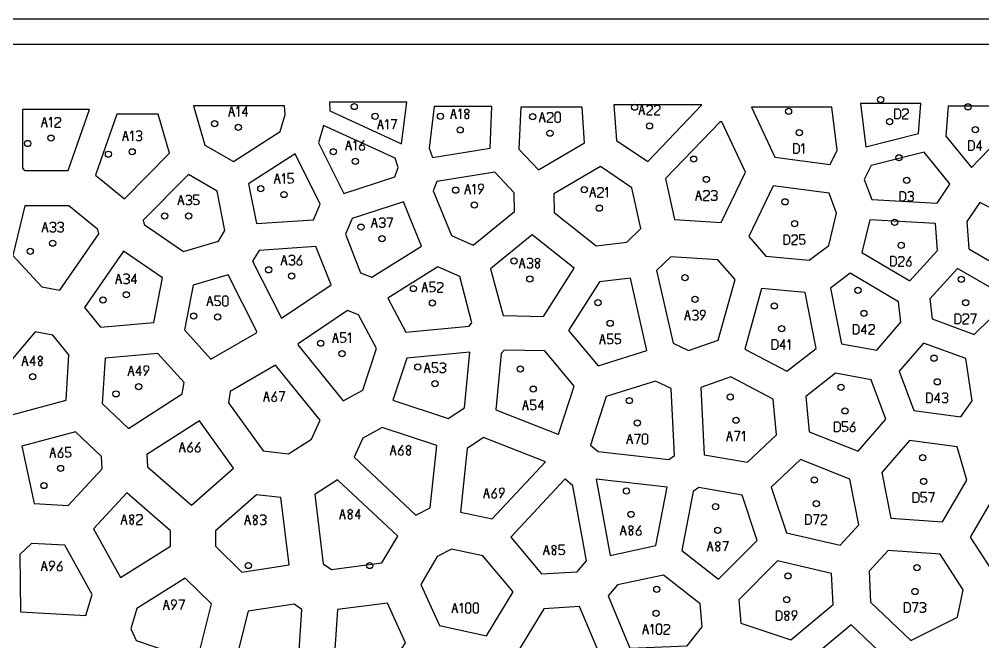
# Model space of a CAD drawing. Extents: x -13 to 2451, y -13 to 1232.
# Drawn here: x 465.4 to 949.1, y 919.2 to 1231.9 of the extents above; entities that cross this region are included whole.
import ezdxf

# ---------------------------------------------------------------- set-up
doc = ezdxf.new("R2010")
doc.units = 0
for name, color, linetype in [('BOARDCUT', 7, 'CONTINUOUS'), ('OUTLINES', 7, 'CONTINUOUS'), ('PINHOLES', 7, 'CONTINUOUS'), ('STOCK', 7, 'CONTINUOUS')]:
    doc.layers.add(name, color=color, linetype=linetype)

msp = doc.modelspace()

# ---------------------------------------------------------------- linework, layer by layer
at = {"layer": 'BOARDCUT'}
msp.add_lwpolyline([(0, 0), (2438.4, 0), (2438.4, 1219.2), (0, 1219.2)], close=True, dxfattribs=at)
at = {"layer": 'OUTLINES'}
for points in [[(659.87, 1190.313), (621.072, 1190.313), (621.376, 1185.895), (657.321, 1169.405), (659.87, 1190.313)], [(500.707, 1186.529), (466.926, 1186.529), (466.998, 1157.1), (467.961, 1155.855), (489.94, 1155.925), (500.707, 1186.529)], [(598.495, 1188.436), (552.768, 1188.436), (558.516, 1168.668), (573.008, 1160.366), (596.307, 1175.466), (598.797, 1184.049), (598.495, 1188.436)], [(701.724, 1167.195), (702.673, 1188.158), (673.745, 1188.158), (671.184, 1167.155), (672.773, 1162.464), (701.724, 1167.195)], [(747.968, 1187.672), (717.173, 1187.672), (716.22, 1166.621), (725.986, 1156.246), (749.234, 1169.794), (747.968, 1187.672)], [(808.098, 1188.87), (763.933, 1188.87), (765.202, 1170.953), (780.9, 1160.405), (808.098, 1188.87)], [(873.314, 1187.815), (832.947, 1187.815), (844.668, 1162.584), (872.555, 1158.955), (875.943, 1166.068), (873.314, 1187.815)], [(917.968, 1189.538), (887.721, 1189.538), (890.345, 1167.827), (916.852, 1174.465), (917.968, 1189.538)], [(961.084, 1175.648), (960.465, 1188.266), (931.69, 1188.266), (930.575, 1173.206), (943.47, 1157.457), (961.084, 1175.648)], [(535.079, 1184.285), (514.397, 1184.285), (503.59, 1153.571), (518.189, 1141.694), (540.799, 1164.614), (535.079, 1184.285)], [(829.919, 1155.134), (818.155, 1180.457), (817.228, 1180.457), (789.879, 1151.834), (794.398, 1131.372), (817.796, 1129.88), (829.919, 1155.134)], [(618.124, 1178.549), (615.615, 1169.901), (628.251, 1144.374), (653.885, 1152.808), (655.67, 1157.378), (654.088, 1162.051), (618.124, 1178.549)], [(616.498, 1138.95), (603.913, 1164.375), (580.532, 1149.222), (584.459, 1129.282), (613.062, 1131.195), (616.498, 1138.95)], [(893.008, 1158.476), (889.609, 1151.34), (893.403, 1141.299), (926.206, 1139.571), (932.609, 1149.089), (932.615, 1149.308), (919.645, 1165.148), (893.008, 1158.476)], [(757.182, 1157.873), (733.778, 1144.233), (733.967, 1134.884), (755.031, 1118.134), (770.397, 1119.976), (777.465, 1126.838), (772.951, 1147.278), (757.182, 1157.873)], [(565.418, 1120.465), (568.633, 1125.791), (564.728, 1145.616), (550.269, 1153.9), (527.6, 1130.92), (528.111, 1128.749), (547.82, 1115.221), (565.418, 1120.465)], [(713.836, 1144.702), (704.066, 1155.081), (674.982, 1150.327), (673.182, 1145.717), (682.33, 1123.353), (693.266, 1118.432), (714.024, 1135.411), (713.836, 1144.702)], [(871.937, 1144.548), (843.824, 1148.207), (831.646, 1122.842), (840.195, 1112.972), (861.91, 1110.845), (871.779, 1118.171), (875.749, 1134.458), (871.937, 1144.548)], [(505.287, 1124.171), (504.779, 1126.329), (490.226, 1138.167), (468.239, 1138.097), (462.132, 1113.233), (476.726, 1097.568), (485.748, 1095.882), (505.287, 1124.171)], [(658.288, 1140.205), (632.576, 1131.745), (629.116, 1123.935), (636.763, 1104.526), (642.345, 1102.319), (667.385, 1117.966), (658.288, 1140.205)], [(966.866, 1102.221), (980.07, 1123.47), (947.605, 1139.818), (941.181, 1130.268), (942.16, 1116.638), (966.866, 1102.221)], [(888.451, 1114.783), (912.511, 1100.512), (926.412, 1115.686), (925.431, 1129.353), (892.426, 1131.091), (888.451, 1114.783)], [(722.944, 1123.669), (702.037, 1106.567), (708.266, 1083.129), (728.618, 1082.654), (744.025, 1106.904), (722.944, 1123.669)], [(585.762, 1115.796), (582.534, 1110.448), (597.044, 1081.75), (621.901, 1098.465), (614.319, 1117.707), (585.762, 1115.796)], [(537.305, 1102.002), (517.708, 1115.454), (498.165, 1087.16), (506.216, 1077.261), (532.92, 1079.648), (537.305, 1102.002)], [(816.137, 1111.122), (792.497, 1112.629), (785.348, 1105.688), (793.596, 1069.148), (801.438, 1065.536), (816.341, 1070.726), (824.736, 1101.193), (816.137, 1111.122)], [(570.234, 1103.524), (552.699, 1098.298), (548.305, 1075.897), (561.621, 1061.106), (584.452, 1074.448), (584.633, 1075.047), (570.234, 1103.524)], [(692.663, 1079.417), (686.493, 1102.632), (675.584, 1107.541), (650.463, 1091.844), (659.484, 1074.696), (691.253, 1077.693), (692.663, 1079.417)], [(882.586, 1104.274), (872.64, 1096.892), (878.177, 1068.897), (895.869, 1065.596), (908.012, 1079.729), (906.8, 1089.911), (882.586, 1104.274)], [(922.526, 1091.544), (923.734, 1081.392), (944.851, 1073.616), (961.528, 1089.884), (961.334, 1092.262), (936.475, 1106.769), (922.526, 1091.544)], [(780.415, 1065.487), (772.19, 1101.926), (756.692, 1100.068), (741.164, 1075.629), (755.98, 1057.818), (780.415, 1065.487)], [(865.545, 1066.543), (860, 1094.584), (838.079, 1096.731), (829.655, 1066.157), (850.723, 1055.059), (865.545, 1066.543)], [(644.676, 1066.479), (635.768, 1083.411), (630.239, 1085.597), (605.404, 1068.897), (605.221, 1068.293), (628.026, 1040.163), (637.806, 1045.574), (644.676, 1066.479)], [(482.299, 1073.197), (473.329, 1074.874), (449.078, 1046.243), (451.45, 1039.229), (461.691, 1033.166), (488.874, 1040.507), (490.303, 1063.357), (482.299, 1073.197)], [(943.817, 1040.307), (940.534, 1061.438), (919.271, 1069.267), (907.083, 1055.08), (914.447, 1035.411), (938.106, 1032.27), (943.817, 1040.307)], [(691.629, 1064.638), (659.923, 1061.646), (652.98, 1040.515), (680.728, 1031.386), (688.914, 1036.773), (691.629, 1064.638)], [(708.768, 1065.751), (707.341, 1064.006), (704.587, 1035.748), (735.825, 1023.433), (736.16, 1023.488), (743.909, 1047.557), (729.17, 1065.275), (708.768, 1065.751)], [(508.462, 1061.63), (507.037, 1038.836), (520.248, 1026.382), (547.14, 1043.676), (548.118, 1049.361), (534.942, 1063.997), (508.462, 1061.63)], [(612.06, 1020.989), (616.383, 1030.482), (593.947, 1058.156), (571.33, 1044.94), (570.351, 1039.248), (587.771, 1015.029), (600.496, 1013.539), (612.06, 1020.989)], [(792.6, 1046.482), (784.719, 1050.113), (760.092, 1042.383), (752.243, 1017.998), (756.08, 1014.774), (791.532, 1010.797), (794.298, 1012.784), (792.6, 1046.482)], [(830.929, 1009.359), (845.528, 1023.183), (843.853, 1041.066), (822.65, 1052.235), (807.599, 1046.993), (809.305, 1013.131), (830.929, 1009.359)], [(893.066, 1050.713), (875.228, 1054.042), (860.308, 1042.483), (861.984, 1024.598), (886.558, 1014.885), (900.462, 1030.958), (893.066, 1050.713)], [(529.674, 1006.996), (551.9, 987.803), (572.967, 1006.407), (555.854, 1030.2), (529.406, 1013.191), (529.674, 1006.996)], [(637.811, 1021.48), (633.43, 1011.86), (664.496, 982.832), (671.676, 986.433), (674.934, 1017.87), (647.562, 1026.875), (637.811, 1021.48)], [(489.841, 987.631), (506.955, 1006.044), (506.684, 1012.297), (493.568, 1024.661), (466.648, 1017.39), (472.86, 988.569), (489.841, 987.631)], [(690.225, 1016.33), (686.898, 984.227), (702.803, 980.909), (729.499, 1009.524), (698.47, 1021.756), (690.225, 1016.33)], [(912.322, 1020.367), (898.366, 1004.233), (902.953, 981.315), (928.894, 979.502), (941.047, 1000.445), (936.174, 1017.201), (912.322, 1020.367)], [(850.519, 973.962), (877.461, 967.679), (886.932, 977.953), (882.331, 1000.943), (857.588, 1010.723), (842.885, 996.802), (850.519, 973.962)], [(625.146, 1000.511), (613.733, 993.159), (618.021, 958.398), (622.187, 955.575), (647.484, 958.784), (655.399, 972.243), (625.146, 1000.511)], [(712.109, 971.791), (727.617, 953.251), (745.528, 954.368), (750.195, 959.778), (743.263, 997.601), (739.456, 1000.798), (739.119, 1000.743), (712.109, 971.791)], [(755.042, 1000.866), (762.055, 962.604), (785.009, 967.581), (790.618, 996.874), (755.042, 1000.866)], [(835.874, 969.987), (828.243, 992.819), (806.473, 996.617), (803.675, 994.606), (798.02, 965.074), (816.471, 950.607), (835.874, 969.987)], [(541.258, 967.156), (541.365, 974.969), (519.386, 993.949), (502.621, 975.912), (516.151, 951.508), (541.258, 967.156)], [(596.739, 991.626), (584.521, 993.057), (563.932, 974.875), (563.826, 967.153), (577.193, 954.109), (600.911, 957.809), (596.739, 991.626)], [(954.94, 992.649), (942.78, 971.694), (954.251, 953.974), (984.689, 962.082), (989.472, 973.951), (984.619, 986.469), (954.94, 992.649)], [(501.967, 943.019), (488.284, 967.699), (471.462, 968.628), (465.585, 962.963), (466.01, 934.257), (498.793, 932.313), (501.967, 943.019)], [(713.306, 944.216), (698.128, 962.362), (682.379, 965.646), (675.119, 962.005), (666.9, 948.031), (676.275, 927.288), (699.968, 922.21), (713.306, 944.216)], [(936.361, 931.558), (939.248, 945.31), (927.692, 963.163), (901.541, 964.99), (892.024, 954.667), (892.724, 939.109), (913.03, 919.817), (936.361, 931.558)], [(873.22, 953.474), (846.104, 959.798), (826.57, 940.287), (827.601, 928.594), (852.727, 920.145), (873.921, 937.893), (873.22, 953.474)], [(548.71, 951.076), (524.36, 935.899), (521.317, 925.632), (524.139, 919.877), (554.663, 909.48), (561.825, 938.276), (548.71, 951.076)], [(800.775, 917.214), (808.312, 926.666), (807.289, 938.275), (788.846, 952.736), (765.717, 947.72), (760.959, 942.206), (771.953, 916.058), (800.775, 917.214)], [(623.21, 905.479), (634.289, 895.387), (644.984, 896.567), (659.219, 918.721), (650.249, 938.568), (625.115, 935.379), (623.21, 905.479)], [(605.454, 906.962), (607.269, 935.457), (603.326, 938.13), (580.242, 934.529), (573.138, 905.968), (574.859, 903.232), (605.454, 906.962)], [(746.679, 936.889), (728.654, 935.764), (714.939, 913.136), (717.531, 907.083), (746.838, 895.248), (748.413, 895.748), (757.532, 911.076), (746.679, 936.889)], [(903.437, 908.349), (883.023, 927.744), (861.75, 909.928), (867.748, 889.069), (878.679, 885.013), (901.563, 898.531), (903.437, 908.349)]]:
    msp.add_lwpolyline(points, close=True, dxfattribs=at)
at = {"layer": 'PINHOLES'}
for centre in [(897.82, 1191.551), (633.582, 1188.043), (774.338, 1187.731), (851.604, 1185.664), (941.739, 1187.907), (563.47, 1179.412), (644.043, 1183.109), (676.847, 1183.101), (723.134, 1182.937), (902.309, 1180.422), (575.331, 1177.59), (686.76, 1176.339), (731.827, 1174.665), (781.799, 1178.332), (857.005, 1174.948), (945.342, 1176.46), (469.627, 1169.487), (481.317, 1172.197), (522.07, 1165.327), (623.091, 1165.337), (510.131, 1164.125), (634.099, 1160.56), (804.019, 1161.647), (907.075, 1162.319), (810.322, 1151.436), (910.942, 1150.959), (586.62, 1146.787), (684.444, 1146.046), (748.996, 1146.263), (598.257, 1143.856), (849.851, 1140.191), (693.865, 1138.612), (756.633, 1137.006), (538.409, 1133.103), (550.409, 1133.103), (636.983, 1127.472), (854.619, 1129.179), (904.861, 1129.874), (647.511, 1121.713), (482.159, 1119.416), (908.148, 1118.333), (470.867, 1115.355), (713.798, 1110.443), (590.563, 1106.027), (602.142, 1102.876), (721.711, 1101.422), (799.588, 1102.096), (663.278, 1096.638), (938.383, 1101.281), (519.09, 1093.485), (886.426, 1095.75), (507.369, 1090.91), (672.802, 1089.339), (755.927, 1089.544), (804.684, 1091.232), (844.448, 1087.926), (940.544, 1089.477), (552.962, 1082.785), (564.954, 1082.368), (889.432, 1084.133), (762.037, 1079.217), (848.14, 1076.508), (616.667, 1069.171), (627.446, 1063.896), (924.62, 1061.658), (665.469, 1057.203), (716.954, 1056.229), (472.08, 1052.327), (674.08, 1048.846), (926.243, 1049.769), (513.903, 1043.735), (525.345, 1047.351), (723.42, 1046.12), (877.938, 1047.012), (771.674, 1040.364), (822.315, 1042.109), (879.939, 1035.18), (775.704, 1029.061), (825.26, 1030.476), (918.922, 1011.714), (486.096, 1006.267), (864.518, 1000.525), (477.732, 997.662), (770.227, 994.95), (919.443, 999.726), (814.93, 987.08), (865.508, 988.566), (772.493, 983.166), (816.064, 975.134), (580.368, 957.498), (641.328, 957.498), (916.063, 956.405), (851.286, 952.289), (785.43, 945.516), (915.073, 944.446), (850.696, 940.303), (785.108, 933.52)]:
    msp.add_circle(centre, 1.55, dxfattribs=at)
at = {"layer": 'STOCK'}
msp.add_lwpolyline([(-12.7, -12.7), (2451.1, -12.7), (2451.1, 1231.9), (-12.7, 1231.9)], close=True, dxfattribs=at)
at = {"layer": 'TEXT'}
for points in [[(570.606, 1183.09), (571.981, 1188.09), (573.356, 1183.09), (572.806, 1185.09), (571.156, 1185.09)], [(574.556, 1186.84), (575.456, 1188.09), (575.456, 1183.09)], [(579.406, 1183.09), (579.406, 1188.09), (577.306, 1184.69), (580.056, 1184.69)], [(682.035, 1181.839), (683.41, 1186.839), (684.785, 1181.839), (684.235, 1183.839), (682.585, 1183.839)], [(685.985, 1185.589), (686.885, 1186.839), (686.885, 1181.839)], [(726.602, 1180.165), (727.977, 1185.165), (729.352, 1180.165), (728.802, 1182.165), (727.152, 1182.165)], [(776.574, 1183.832), (777.949, 1188.832), (779.324, 1183.832), (778.774, 1185.832), (777.124, 1185.832)], [(780.424, 1187.932), (781.074, 1188.732), (782.524, 1188.732), (783.174, 1187.932), (783.174, 1186.832), (780.424, 1184.432), (780.424, 1183.832), (783.174, 1183.832)], [(784.274, 1187.932), (784.924, 1188.732), (786.374, 1188.732), (787.024, 1187.932), (787.024, 1186.832), (784.274, 1184.432), (784.274, 1183.832), (787.024, 1183.832)], [(908.859, 1186.022), (909.509, 1186.822), (910.959, 1186.822), (911.609, 1186.022), (911.609, 1184.922), (908.859, 1182.522), (908.859, 1181.922), (911.609, 1181.922)], [(476.592, 1177.697), (477.967, 1182.697), (479.342, 1177.697), (478.792, 1179.697), (477.142, 1179.697)], [(480.542, 1181.447), (481.442, 1182.697), (481.442, 1177.697)], [(483.292, 1181.797), (483.942, 1182.597), (485.392, 1182.597), (486.042, 1181.797), (486.042, 1180.697), (483.292, 1178.297), (483.292, 1177.697), (486.042, 1177.697)], [(645.318, 1176.609), (646.693, 1181.609), (648.068, 1176.609), (647.518, 1178.609), (645.868, 1178.609)], [(649.268, 1180.359), (650.168, 1181.609), (650.168, 1176.609)], [(652.018, 1181.609), (654.768, 1181.609), (652.918, 1176.609)], [(730.452, 1184.265), (731.102, 1185.065), (732.552, 1185.065), (733.202, 1184.265), (733.202, 1183.165), (730.452, 1180.765), (730.452, 1180.165), (733.202, 1180.165)], [(517.345, 1170.827), (518.72, 1175.827), (520.095, 1170.827), (519.545, 1172.827), (517.895, 1172.827)], [(521.295, 1174.577), (522.195, 1175.827), (522.195, 1170.827)], [(524.045, 1175.127), (524.745, 1175.827), (526.095, 1175.827), (526.795, 1175.127), (526.795, 1173.977), (526.095, 1173.327), (525.145, 1173.327), (526.095, 1173.327), (526.795, 1172.677), (526.795, 1171.527), (526.095, 1170.827), (524.745, 1170.827), (524.045, 1171.527)], [(629.374, 1166.06), (630.749, 1171.06), (632.124, 1166.06), (631.574, 1168.06), (629.924, 1168.06)], [(633.324, 1169.81), (634.224, 1171.06), (634.224, 1166.06)], [(638.324, 1171.06), (636.724, 1168.81), (636.074, 1167.46), (636.474, 1166.36), (637.574, 1166.06), (638.524, 1166.46), (638.824, 1167.56), (638.324, 1168.56), (637.074, 1168.71), (636.224, 1167.96)], [(947.992, 1165.96), (947.992, 1170.96), (945.892, 1167.56), (948.642, 1167.56)], [(858.155, 1168.198), (859.055, 1169.448), (859.055, 1164.448)], [(593.532, 1149.356), (594.907, 1154.356), (596.282, 1149.356), (595.732, 1151.356), (594.082, 1151.356)], [(597.482, 1153.106), (598.382, 1154.356), (598.382, 1149.356)], [(602.982, 1154.356), (600.232, 1154.356), (600.232, 1152.106), (601.932, 1152.256), (602.782, 1151.656), (602.982, 1150.756), (602.532, 1149.656), (601.032, 1149.356), (600.232, 1149.956)], [(689.14, 1144.112), (690.515, 1149.112), (691.89, 1144.112), (691.34, 1146.112), (689.69, 1146.112)], [(693.09, 1147.862), (693.99, 1149.112), (693.99, 1144.112)], [(696.34, 1144.112), (697.94, 1146.362), (698.59, 1147.712), (698.19, 1148.812), (697.09, 1149.112), (696.14, 1148.712), (695.84, 1147.612), (696.34, 1146.612), (697.59, 1146.462), (698.44, 1147.212)], [(751.908, 1142.506), (753.283, 1147.506), (754.658, 1142.506), (754.108, 1144.506), (752.458, 1144.506)], [(755.758, 1146.606), (756.408, 1147.406), (757.858, 1147.406), (758.508, 1146.606), (758.508, 1145.506), (755.758, 1143.106), (755.758, 1142.506), (758.508, 1142.506)], [(759.708, 1146.256), (760.608, 1147.506), (760.608, 1142.506)], [(545.184, 1138.603), (546.559, 1143.603), (547.934, 1138.603), (547.384, 1140.603), (545.734, 1140.603)], [(549.034, 1142.903), (549.734, 1143.603), (551.084, 1143.603), (551.784, 1142.903), (551.784, 1141.753), (551.084, 1141.103), (550.134, 1141.103), (551.084, 1141.103), (551.784, 1140.453), (551.784, 1139.303), (551.084, 1138.603), (549.734, 1138.603), (549.034, 1139.303)], [(555.634, 1143.603), (552.884, 1143.603), (552.884, 1141.353), (554.584, 1141.503), (555.434, 1140.903), (555.634, 1140.003), (555.184, 1138.903), (553.684, 1138.603), (552.884, 1139.203)], [(805.097, 1140.936), (806.472, 1145.936), (807.847, 1140.936), (807.297, 1142.936), (805.647, 1142.936)], [(808.947, 1145.036), (809.597, 1145.836), (811.047, 1145.836), (811.697, 1145.036), (811.697, 1143.936), (808.947, 1141.536), (808.947, 1140.936), (811.697, 1140.936)], [(812.797, 1145.236), (813.497, 1145.936), (814.847, 1145.936), (815.547, 1145.236), (815.547, 1144.086), (814.847, 1143.436), (813.897, 1143.436), (814.847, 1143.436), (815.547, 1142.786), (815.547, 1141.636), (814.847, 1140.936), (813.497, 1140.936), (812.797, 1141.636)], [(911.492, 1144.759), (912.192, 1145.459), (913.542, 1145.459), (914.242, 1144.759), (914.242, 1143.609), (913.542, 1142.959), (912.592, 1142.959), (913.542, 1142.959), (914.242, 1142.309), (914.242, 1141.159), (913.542, 1140.459), (912.192, 1140.459), (911.492, 1141.159)], [(642.286, 1127.213), (643.661, 1132.213), (645.036, 1127.213), (644.486, 1129.213), (642.836, 1129.213)], [(646.136, 1131.513), (646.836, 1132.213), (648.186, 1132.213), (648.886, 1131.513), (648.886, 1130.363), (648.186, 1129.713), (647.236, 1129.713), (648.186, 1129.713), (648.886, 1129.063), (648.886, 1127.913), (648.186, 1127.213), (646.836, 1127.213), (646.136, 1127.913)], [(649.986, 1132.213), (652.736, 1132.213), (650.886, 1127.213)], [(476.934, 1124.916), (478.309, 1129.916), (479.684, 1124.916), (479.134, 1126.916), (477.484, 1126.916)], [(480.784, 1129.216), (481.484, 1129.916), (482.834, 1129.916), (483.534, 1129.216), (483.534, 1128.066), (482.834, 1127.416), (481.884, 1127.416), (482.834, 1127.416), (483.534, 1126.766), (483.534, 1125.616), (482.834, 1124.916), (481.484, 1124.916), (480.784, 1125.616)], [(484.634, 1129.216), (485.334, 1129.916), (486.684, 1129.916), (487.384, 1129.216), (487.384, 1128.066), (486.684, 1127.416), (485.734, 1127.416), (486.684, 1127.416), (487.384, 1126.766), (487.384, 1125.616), (486.684, 1124.916), (485.334, 1124.916), (484.634, 1125.616)], [(853.244, 1122.779), (853.894, 1123.579), (855.344, 1123.579), (855.994, 1122.779), (855.994, 1121.679), (853.244, 1119.279), (853.244, 1118.679), (855.994, 1118.679)], [(859.844, 1123.679), (857.094, 1123.679), (857.094, 1121.429), (858.794, 1121.579), (859.644, 1120.979), (859.844, 1120.079), (859.394, 1118.979), (857.894, 1118.679), (857.094, 1119.279)], [(596.917, 1108.376), (598.292, 1113.376), (599.667, 1108.376), (599.117, 1110.376), (597.467, 1110.376)], [(600.767, 1112.676), (601.467, 1113.376), (602.817, 1113.376), (603.517, 1112.676), (603.517, 1111.526), (602.817, 1110.876), (601.867, 1110.876), (602.817, 1110.876), (603.517, 1110.226), (603.517, 1109.076), (602.817, 1108.376), (601.467, 1108.376), (600.767, 1109.076)], [(606.867, 1113.376), (605.267, 1111.126), (604.617, 1109.776), (605.017, 1108.676), (606.117, 1108.376), (607.067, 1108.776), (607.367, 1109.876), (606.867, 1110.876), (605.617, 1111.026), (604.767, 1110.276)], [(906.773, 1111.933), (907.423, 1112.733), (908.873, 1112.733), (909.523, 1111.933), (909.523, 1110.833), (906.773, 1108.433), (906.773, 1107.833), (909.523, 1107.833)], [(912.873, 1112.833), (911.273, 1110.583), (910.623, 1109.233), (911.023, 1108.133), (912.123, 1107.833), (913.073, 1108.233), (913.373, 1109.333), (912.873, 1110.333), (911.623, 1110.483), (910.773, 1109.733)], [(716.486, 1106.922), (717.861, 1111.922), (719.236, 1106.922), (718.686, 1108.922), (717.036, 1108.922)], [(720.336, 1111.222), (721.036, 1111.922), (722.386, 1111.922), (723.086, 1111.222), (723.086, 1110.072), (722.386, 1109.422), (721.436, 1109.422), (722.386, 1109.422), (723.086, 1108.772), (723.086, 1107.622), (722.386, 1106.922), (721.036, 1106.922), (720.336, 1107.622)], [(513.865, 1098.985), (515.24, 1103.985), (516.615, 1098.985), (516.065, 1100.985), (514.415, 1100.985)], [(517.715, 1103.285), (518.415, 1103.985), (519.765, 1103.985), (520.465, 1103.285), (520.465, 1102.135), (519.765, 1101.485), (518.815, 1101.485), (519.765, 1101.485), (520.465, 1100.835), (520.465, 1099.685), (519.765, 1098.985), (518.415, 1098.985), (517.715, 1099.685)], [(523.665, 1098.985), (523.665, 1103.985), (521.565, 1100.585), (524.315, 1100.585)], [(667.577, 1094.839), (668.952, 1099.839), (670.327, 1094.839), (669.777, 1096.839), (668.127, 1096.839)], [(674.177, 1099.839), (671.427, 1099.839), (671.427, 1097.589), (673.127, 1097.739), (673.977, 1097.139), (674.177, 1096.239), (673.727, 1095.139), (672.227, 1094.839), (671.427, 1095.439)], [(675.277, 1098.939), (675.927, 1099.739), (677.377, 1099.739), (678.027, 1098.939), (678.027, 1097.839), (675.277, 1095.439), (675.277, 1094.839), (678.027, 1094.839)], [(559.729, 1087.868), (561.104, 1092.868), (562.479, 1087.868), (561.929, 1089.868), (560.279, 1089.868)], [(566.329, 1092.868), (563.579, 1092.868), (563.579, 1090.618), (565.279, 1090.768), (566.129, 1090.168), (566.329, 1089.268), (565.879, 1088.168), (564.379, 1087.868), (563.579, 1088.468)], [(799.459, 1080.732), (800.834, 1085.732), (802.209, 1080.732), (801.659, 1082.732), (800.009, 1082.732)], [(803.309, 1085.032), (804.009, 1085.732), (805.359, 1085.732), (806.059, 1085.032), (806.059, 1083.882), (805.359, 1083.232), (804.409, 1083.232), (805.359, 1083.232), (806.059, 1082.582), (806.059, 1081.432), (805.359, 1080.732), (804.009, 1080.732), (803.309, 1081.432)], [(807.659, 1080.732), (809.259, 1082.982), (809.909, 1084.332), (809.509, 1085.432), (808.409, 1085.732), (807.459, 1085.332), (807.159, 1084.232), (807.659, 1083.232), (808.909, 1083.082), (809.759, 1083.832)], [(939.169, 1083.077), (939.819, 1083.877), (941.269, 1083.877), (941.919, 1083.077), (941.919, 1081.977), (939.169, 1079.577), (939.169, 1078.977), (941.919, 1078.977)], [(943.019, 1083.977), (945.769, 1083.977), (943.919, 1078.977)], [(622.721, 1069.396), (624.096, 1074.396), (625.471, 1069.396), (624.921, 1071.396), (623.271, 1071.396)], [(629.321, 1074.396), (626.571, 1074.396), (626.571, 1072.146), (628.271, 1072.296), (629.121, 1071.696), (629.321, 1070.796), (628.871, 1069.696), (627.371, 1069.396), (626.571, 1069.996)], [(630.521, 1073.146), (631.421, 1074.396), (631.421, 1069.396)], [(890.157, 1073.633), (890.157, 1078.633), (888.057, 1075.233), (890.807, 1075.233)], [(891.907, 1077.733), (892.557, 1078.533), (894.007, 1078.533), (894.657, 1077.733), (894.657, 1076.633), (891.907, 1074.233), (891.907, 1073.633), (894.657, 1073.633)], [(756.812, 1068.717), (758.187, 1073.717), (759.562, 1068.717), (759.012, 1070.717), (757.362, 1070.717)], [(763.412, 1073.717), (760.662, 1073.717), (760.662, 1071.467), (762.362, 1071.617), (763.212, 1071.017), (763.412, 1070.117), (762.962, 1069.017), (761.462, 1068.717), (760.662, 1069.317)], [(767.262, 1073.717), (764.512, 1073.717), (764.512, 1071.467), (766.212, 1071.617), (767.062, 1071.017), (767.262, 1070.117), (766.812, 1069.017), (765.312, 1068.717), (764.512, 1069.317)], [(849.365, 1066.008), (849.365, 1071.008), (847.265, 1067.608), (850.015, 1067.608)], [(851.215, 1069.758), (852.115, 1071.008), (852.115, 1066.008)], [(466.855, 1057.827), (468.23, 1062.827), (469.605, 1057.827), (469.055, 1059.827), (467.405, 1059.827)], [(472.805, 1057.827), (472.805, 1062.827), (470.705, 1059.427), (473.455, 1059.427)], [(520.12, 1052.851), (521.495, 1057.851), (522.87, 1052.851), (522.32, 1054.851), (520.67, 1054.851)], [(526.07, 1052.851), (526.07, 1057.851), (523.97, 1054.451), (526.72, 1054.451)], [(528.32, 1052.851), (529.92, 1055.101), (530.57, 1056.451), (530.17, 1057.551), (529.07, 1057.851), (528.12, 1057.451), (527.82, 1056.351), (528.32, 1055.351), (529.57, 1055.201), (530.42, 1055.951)], [(668.855, 1054.346), (670.23, 1059.346), (671.605, 1054.346), (671.055, 1056.346), (669.405, 1056.346)], [(675.455, 1059.346), (672.705, 1059.346), (672.705, 1057.096), (674.405, 1057.246), (675.255, 1056.646), (675.455, 1055.746), (675.005, 1054.646), (673.505, 1054.346), (672.705, 1054.946)], [(676.555, 1058.646), (677.255, 1059.346), (678.605, 1059.346), (679.305, 1058.646), (679.305, 1057.496), (678.605, 1056.846), (677.655, 1056.846), (678.605, 1056.846), (679.305, 1056.196), (679.305, 1055.046), (678.605, 1054.346), (677.255, 1054.346), (676.555, 1055.046)], [(588.109, 1039.881), (589.484, 1044.881), (590.859, 1039.881), (590.309, 1041.881), (588.659, 1041.881)], [(594.209, 1044.881), (592.609, 1042.631), (591.959, 1041.281), (592.359, 1040.181), (593.459, 1039.881), (594.409, 1040.281), (594.709, 1041.381), (594.209, 1042.381), (592.959, 1042.531), (592.109, 1041.781)], [(595.809, 1044.881), (598.559, 1044.881), (596.709, 1039.881)], [(718.195, 1035.62), (719.57, 1040.62), (720.945, 1035.62), (720.395, 1037.62), (718.745, 1037.62)], [(724.795, 1040.62), (722.045, 1040.62), (722.045, 1038.37), (723.745, 1038.52), (724.595, 1037.92), (724.795, 1037.02), (724.345, 1035.92), (722.845, 1035.62), (722.045, 1036.22)], [(727.995, 1035.62), (727.995, 1040.62), (725.895, 1037.22), (728.645, 1037.22)], [(926.968, 1039.269), (926.968, 1044.269), (924.868, 1040.869), (927.618, 1040.869)], [(928.718, 1043.569), (929.418, 1044.269), (930.768, 1044.269), (931.468, 1043.569), (931.468, 1042.419), (930.768, 1041.769), (929.818, 1041.769), (930.768, 1041.769), (931.468, 1041.119), (931.468, 1039.969), (930.768, 1039.269), (929.418, 1039.269), (928.718, 1039.969)], [(881.314, 1029.68), (878.564, 1029.68), (878.564, 1027.43), (880.264, 1027.58), (881.114, 1026.98), (881.314, 1026.08), (880.864, 1024.98), (879.364, 1024.68), (878.564, 1025.28)], [(884.664, 1029.68), (883.064, 1027.43), (882.414, 1026.08), (882.814, 1024.98), (883.914, 1024.68), (884.864, 1025.08), (885.164, 1026.18), (884.664, 1027.18), (883.414, 1027.33), (882.564, 1026.58)], [(770.479, 1018.561), (771.854, 1023.561), (773.229, 1018.561), (772.679, 1020.561), (771.029, 1020.561)], [(774.329, 1023.561), (777.079, 1023.561), (775.229, 1018.561)], [(820.535, 1019.976), (821.91, 1024.976), (823.285, 1019.976), (822.735, 1021.976), (821.085, 1021.976)], [(824.385, 1024.976), (827.135, 1024.976), (825.285, 1019.976)], [(828.335, 1023.726), (829.235, 1024.976), (829.235, 1019.976)], [(480.871, 1011.767), (482.246, 1016.767), (483.621, 1011.767), (483.071, 1013.767), (481.421, 1013.767)], [(486.971, 1016.767), (485.371, 1014.517), (484.721, 1013.167), (485.121, 1012.067), (486.221, 1011.767), (487.171, 1012.167), (487.471, 1013.267), (486.971, 1014.267), (485.721, 1014.417), (484.871, 1013.667)], [(491.321, 1016.767), (488.571, 1016.767), (488.571, 1014.517), (490.271, 1014.667), (491.121, 1014.067), (491.321, 1013.167), (490.871, 1012.067), (489.371, 1011.767), (488.571, 1012.367)], [(545.85, 1014.463), (547.225, 1019.463), (548.6, 1014.463), (548.05, 1016.463), (546.4, 1016.463)], [(551.95, 1019.463), (550.35, 1017.213), (549.7, 1015.863), (550.1, 1014.763), (551.2, 1014.463), (552.15, 1014.863), (552.45, 1015.963), (551.95, 1016.963), (550.7, 1017.113), (549.85, 1016.363)], [(555.8, 1019.463), (554.2, 1017.213), (553.55, 1015.863), (553.95, 1014.763), (555.05, 1014.463), (556, 1014.863), (556.3, 1015.963), (555.8, 1016.963), (554.55, 1017.113), (553.7, 1016.363)], [(651.684, 1012.941), (653.059, 1017.941), (654.434, 1012.941), (653.884, 1014.941), (652.234, 1014.941)], [(657.784, 1017.941), (656.184, 1015.691), (655.534, 1014.341), (655.934, 1013.241), (657.034, 1012.941), (657.984, 1013.341), (658.284, 1014.441), (657.784, 1015.441), (656.534, 1015.591), (655.684, 1014.841)], [(698.565, 991.405), (699.94, 996.405), (701.315, 991.405), (700.765, 993.405), (699.115, 993.405)], [(704.665, 996.405), (703.065, 994.155), (702.415, 992.805), (702.815, 991.705), (703.915, 991.405), (704.865, 991.805), (705.165, 992.905), (704.665, 993.905), (703.415, 994.055), (702.565, 993.305)], [(706.765, 991.405), (708.365, 993.655), (709.015, 995.005), (708.615, 996.105), (707.515, 996.405), (706.565, 996.005), (706.265, 994.905), (706.765, 993.905), (708.015, 993.755), (708.865, 994.505)], [(920.818, 994.226), (918.068, 994.226), (918.068, 991.976), (919.768, 992.126), (920.618, 991.526), (920.818, 990.626), (920.368, 989.526), (918.868, 989.226), (918.068, 989.826)], [(921.918, 994.226), (924.668, 994.226), (922.818, 989.226)], [(516.599, 978.144), (517.974, 983.144), (519.349, 978.144), (518.799, 980.144), (517.149, 980.144)], [(524.299, 982.244), (524.949, 983.044), (526.399, 983.044), (527.049, 982.244), (527.049, 981.144), (524.299, 978.744), (524.299, 978.144), (527.049, 978.144)], [(578.658, 977.96), (580.033, 982.96), (581.408, 977.96), (580.858, 979.96), (579.208, 979.96)], [(586.358, 982.26), (587.058, 982.96), (588.408, 982.96), (589.108, 982.26), (589.108, 981.11), (588.408, 980.46), (587.458, 980.46), (588.408, 980.46), (589.108, 979.81), (589.108, 978.66), (588.408, 977.96), (587.058, 977.96), (586.358, 978.66)], [(626.235, 980.814), (627.61, 985.814), (628.985, 980.814), (628.435, 982.814), (626.785, 982.814)], [(636.035, 980.814), (636.035, 985.814), (633.935, 982.414), (636.685, 982.414)], [(864.133, 983.066), (866.883, 983.066), (865.033, 978.066)], [(867.983, 982.166), (868.633, 982.966), (870.083, 982.966), (870.733, 982.166), (870.733, 981.066), (867.983, 978.666), (867.983, 978.066), (870.733, 978.066)], [(767.268, 972.666), (768.643, 977.666), (770.018, 972.666), (769.468, 974.666), (767.818, 974.666)], [(777.218, 977.666), (775.618, 975.416), (774.968, 974.066), (775.368, 972.966), (776.468, 972.666), (777.418, 973.066), (777.718, 974.166), (777.218, 975.166), (775.968, 975.316), (775.118, 974.566)], [(728.623, 962.788), (729.998, 967.788), (731.373, 962.788), (730.823, 964.788), (729.173, 964.788)], [(739.073, 967.788), (736.323, 967.788), (736.323, 965.538), (738.023, 965.688), (738.873, 965.088), (739.073, 964.188), (738.623, 963.088), (737.123, 962.788), (736.323, 963.388)], [(810.839, 964.634), (812.214, 969.634), (813.589, 964.634), (813.039, 966.634), (811.389, 966.634)], [(818.539, 969.634), (821.289, 969.634), (819.439, 964.634)], [(476.555, 954.749), (477.93, 959.749), (479.305, 954.749), (478.755, 956.749), (477.105, 956.749)], [(480.905, 954.749), (482.505, 956.999), (483.155, 958.349), (482.755, 959.449), (481.655, 959.749), (480.705, 959.349), (480.405, 958.249), (480.905, 957.249), (482.155, 957.099), (483.005, 957.849)], [(486.505, 959.749), (484.905, 957.499), (484.255, 956.149), (484.655, 955.049), (485.755, 954.749), (486.705, 955.149), (487.005, 956.249), (486.505, 957.249), (485.255, 957.399), (484.405, 956.649)], [(537.798, 935.296), (539.173, 940.296), (540.548, 935.296), (539.998, 937.296), (538.348, 937.296)], [(542.148, 935.296), (543.748, 937.546), (544.398, 938.896), (543.998, 939.996), (542.898, 940.296), (541.948, 939.896), (541.648, 938.796), (542.148, 937.796), (543.398, 937.646), (544.248, 938.396)], [(545.498, 940.296), (548.248, 940.296), (546.398, 935.296)], [(682.713, 933.648), (684.088, 938.648), (685.463, 933.648), (684.913, 935.648), (683.263, 935.648)], [(686.663, 937.398), (687.563, 938.648), (687.563, 933.648)], [(913.698, 938.946), (916.448, 938.946), (914.598, 933.946)], [(917.548, 938.246), (918.248, 938.946), (919.598, 938.946), (920.298, 938.246), (920.298, 937.096), (919.598, 936.446), (918.648, 936.446), (919.598, 936.446), (920.298, 935.796), (920.298, 934.646), (919.598, 933.946), (918.248, 933.946), (917.548, 934.646)], [(853.671, 929.803), (855.271, 932.053), (855.921, 933.403), (855.521, 934.503), (854.421, 934.803), (853.471, 934.403), (853.171, 933.303), (853.671, 932.303), (854.921, 932.153), (855.771, 932.903)], [(778.458, 923.02), (779.833, 928.02), (781.208, 923.02), (780.658, 925.02), (779.008, 925.02)], [(782.408, 926.77), (783.308, 928.02), (783.308, 923.02)], [(789.008, 927.12), (789.658, 927.92), (791.108, 927.92), (791.758, 927.12), (791.758, 926.02), (789.008, 923.62), (789.008, 923.02), (791.758, 923.02)]]:
    msp.add_lwpolyline(points, dxfattribs=at)
for points in [[(690.11, 1184.339), (689.135, 1185.089), (689.135, 1186.239), (690.11, 1186.839), (691.085, 1186.239), (691.085, 1185.089), (690.11, 1184.339), (689.135, 1183.589), (689.135, 1182.439), (690.11, 1181.839), (691.085, 1182.439), (691.085, 1183.589)], [(734.902, 1180.165), (736.452, 1180.165), (737.052, 1180.915), (737.052, 1184.415), (736.452, 1185.165), (734.902, 1185.165), (734.302, 1184.415), (734.302, 1180.915)], [(905.009, 1181.922), (905.009, 1186.922), (906.759, 1186.922), (907.759, 1185.922), (907.759, 1182.922), (906.759, 1181.922)], [(942.042, 1165.96), (942.042, 1170.96), (943.792, 1170.96), (944.792, 1169.96), (944.792, 1166.96), (943.792, 1165.96)], [(854.205, 1164.448), (854.205, 1169.448), (855.955, 1169.448), (856.955, 1168.448), (856.955, 1165.448), (855.955, 1164.448)], [(907.642, 1140.459), (907.642, 1145.459), (909.392, 1145.459), (910.392, 1144.459), (910.392, 1141.459), (909.392, 1140.459)], [(849.394, 1118.679), (849.394, 1123.679), (851.144, 1123.679), (852.144, 1122.679), (852.144, 1119.679), (851.144, 1118.679)], [(902.923, 1107.833), (902.923, 1112.833), (904.673, 1112.833), (905.673, 1111.833), (905.673, 1108.833), (904.673, 1107.833)], [(725.561, 1109.422), (724.586, 1110.172), (724.586, 1111.322), (725.561, 1111.922), (726.536, 1111.322), (726.536, 1110.172), (725.561, 1109.422), (724.586, 1108.672), (724.586, 1107.522), (725.561, 1106.922), (726.536, 1107.522), (726.536, 1108.672)], [(568.029, 1087.868), (569.579, 1087.868), (570.179, 1088.618), (570.179, 1092.118), (569.579, 1092.868), (568.029, 1092.868), (567.429, 1092.118), (567.429, 1088.618)], [(935.319, 1078.977), (935.319, 1083.977), (937.069, 1083.977), (938.069, 1082.977), (938.069, 1079.977), (937.069, 1078.977)], [(884.207, 1073.633), (884.207, 1078.633), (885.957, 1078.633), (886.957, 1077.633), (886.957, 1074.633), (885.957, 1073.633)], [(843.415, 1066.008), (843.415, 1071.008), (845.165, 1071.008), (846.165, 1070.008), (846.165, 1067.008), (845.165, 1066.008)], [(475.93, 1060.327), (474.955, 1061.077), (474.955, 1062.227), (475.93, 1062.827), (476.905, 1062.227), (476.905, 1061.077), (475.93, 1060.327), (474.955, 1059.577), (474.955, 1058.427), (475.93, 1057.827), (476.905, 1058.427), (476.905, 1059.577)], [(921.018, 1039.269), (921.018, 1044.269), (922.768, 1044.269), (923.768, 1043.269), (923.768, 1040.269), (922.768, 1039.269)], [(874.714, 1024.68), (874.714, 1029.68), (876.464, 1029.68), (877.464, 1028.68), (877.464, 1025.68), (876.464, 1024.68)], [(778.779, 1018.561), (780.329, 1018.561), (780.929, 1019.311), (780.929, 1022.811), (780.329, 1023.561), (778.779, 1023.561), (778.179, 1022.811), (778.179, 1019.311)], [(660.759, 1015.441), (659.784, 1016.191), (659.784, 1017.341), (660.759, 1017.941), (661.734, 1017.341), (661.734, 1016.191), (660.759, 1015.441), (659.784, 1014.691), (659.784, 1013.541), (660.759, 1012.941), (661.734, 1013.541), (661.734, 1014.691)], [(914.218, 989.226), (914.218, 994.226), (915.968, 994.226), (916.968, 993.226), (916.968, 990.226), (915.968, 989.226)], [(521.824, 980.644), (520.849, 981.394), (520.849, 982.544), (521.824, 983.144), (522.799, 982.544), (522.799, 981.394), (521.824, 980.644), (520.849, 979.894), (520.849, 978.744), (521.824, 978.144), (522.799, 978.744), (522.799, 979.894)], [(583.883, 980.46), (582.908, 981.21), (582.908, 982.36), (583.883, 982.96), (584.858, 982.36), (584.858, 981.21), (583.883, 980.46), (582.908, 979.71), (582.908, 978.56), (583.883, 977.96), (584.858, 978.56), (584.858, 979.71)], [(631.46, 983.314), (630.485, 984.064), (630.485, 985.214), (631.46, 985.814), (632.435, 985.214), (632.435, 984.064), (631.46, 983.314), (630.485, 982.564), (630.485, 981.414), (631.46, 980.814), (632.435, 981.414), (632.435, 982.564)], [(860.283, 978.066), (860.283, 983.066), (862.033, 983.066), (863.033, 982.066), (863.033, 979.066), (862.033, 978.066)], [(772.493, 975.166), (771.518, 975.916), (771.518, 977.066), (772.493, 977.666), (773.468, 977.066), (773.468, 975.916), (772.493, 975.166), (771.518, 974.416), (771.518, 973.266), (772.493, 972.666), (773.468, 973.266), (773.468, 974.416)], [(733.848, 965.288), (732.873, 966.038), (732.873, 967.188), (733.848, 967.788), (734.823, 967.188), (734.823, 966.038), (733.848, 965.288), (732.873, 964.538), (732.873, 963.388), (733.848, 962.788), (734.823, 963.388), (734.823, 964.538)], [(816.064, 967.134), (815.089, 967.884), (815.089, 969.034), (816.064, 969.634), (817.039, 969.034), (817.039, 967.884), (816.064, 967.134), (815.089, 966.384), (815.089, 965.234), (816.064, 964.634), (817.039, 965.234), (817.039, 966.384)], [(690.013, 933.648), (691.563, 933.648), (692.163, 934.398), (692.163, 937.898), (691.563, 938.648), (690.013, 938.648), (689.413, 937.898), (689.413, 934.398)], [(693.863, 933.648), (695.413, 933.648), (696.013, 934.398), (696.013, 937.898), (695.413, 938.648), (693.863, 938.648), (693.263, 937.898), (693.263, 934.398)], [(909.848, 933.946), (909.848, 938.946), (911.598, 938.946), (912.598, 937.946), (912.598, 934.946), (911.598, 933.946)], [(845.471, 929.803), (845.471, 934.803), (847.221, 934.803), (848.221, 933.803), (848.221, 930.803), (847.221, 929.803)], [(850.696, 932.303), (849.721, 933.053), (849.721, 934.203), (850.696, 934.803), (851.671, 934.203), (851.671, 933.053), (850.696, 932.303), (849.721, 931.553), (849.721, 930.403), (850.696, 929.803), (851.671, 930.403), (851.671, 931.553)], [(785.758, 923.02), (787.308, 923.02), (787.908, 923.77), (787.908, 927.27), (787.308, 928.02), (785.758, 928.02), (785.158, 927.27), (785.158, 923.77)]]:
    msp.add_lwpolyline(points, close=True, dxfattribs=at)

doc.saveas('drawing.dxf')
